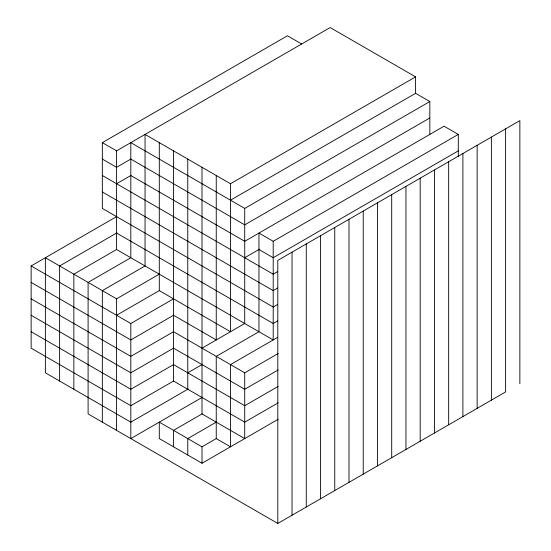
<?xml version="1.0" encoding="UTF-8"?>
<svg xmlns="http://www.w3.org/2000/svg" width="551" height="551" viewBox="0 0 551 551"><rect width="100%" height="100%" fill="white"/><g stroke="black" fill="none" stroke-linecap="round" stroke-linejoin="round"><path stroke-width="0.83" d="M277.663 304.483L273.2 307.052L102.334 208.409L102.334 142.64L287.443 35.774L301.679 43.99M102.334 142.64L116.571 150.864L330.159 27.55L415.592 76.871L415.592 93.319L230.483 200.185M130.697 159.149L116.571 167.304L102.334 159.081M116.571 183.745L130.697 175.59M278.227 402.802L244.727 422.149L173.531 381.044L130.814 405.708L31.138 348.163L31.138 265.954L116.853 216.467M116.95 232.853L59.618 265.954L59.618 381.044M458.308 156.615L458.308 134.416L273.2 241.29L273.2 339.939L116.571 249.513L73.855 274.171L73.855 389.261M102.334 422.149L102.334 290.611L145.051 265.954L145.051 134.416L230.483 183.745L415.592 76.871M505.618 128.851L505.618 391.919L277.8 523.45L88.098 413.925L88.098 282.394L130.814 257.73L130.814 142.64L244.727 208.409L429.828 101.536L429.828 134.416M188.139 389.047L130.814 422.149L45.382 372.82L45.382 257.73L116.571 298.835L159.294 274.171M429.828 117.976L244.727 224.849L130.814 159.081M116.571 315.275L159.294 290.611L230.483 331.716L230.483 183.745M31.138 265.954L130.814 323.499L173.531 298.835M244.727 257.73L259.59 249.148M458.308 150.864L273.2 257.73L258.963 249.507M277.663 271.595L273.2 274.171L102.334 175.521M277.663 288.035L273.2 290.611L102.334 191.968M202.01 348.156L244.727 323.499L244.727 208.409M31.138 331.716L130.814 389.261L173.531 364.604L187.767 372.82L202.499 364.314M277.663 320.923L273.2 323.499L116.571 233.066M277.663 337.364L230.483 364.604L230.483 446.806L216.247 438.589L216.247 356.38L258.963 331.716L258.963 233.066L273.2 241.29M202.286 397.326L130.814 438.589L130.814 323.499M31.138 298.835L130.814 356.38L173.531 331.716L244.727 372.82L278.227 353.48M202.251 413.787L173.531 430.365L173.531 446.806M278.227 369.921L244.727 389.261L173.531 348.163L130.814 372.82L31.138 315.275M216.488 422.004L187.767 438.589L187.767 455.03M278.227 386.361L244.727 405.701L187.767 372.82M278.227 419.242L202.01 463.253L159.294 438.589L159.294 422.149L202.01 446.806L216.736 438.307M415.592 93.319L429.828 101.536M458.308 134.416L444.065 126.2L244.727 241.29L130.814 175.521M31.138 282.394L130.814 339.939L173.531 315.275L216.247 339.939L216.247 175.521M519.862 383.696L519.862 120.635L277.8 260.382L277.8 523.45M491.382 137.075L491.382 400.136M477.145 145.292L477.145 408.36M462.902 153.515L462.902 416.584M448.666 161.732L448.666 424.8M434.429 169.956L434.429 433.024M420.186 178.18L420.186 441.241M405.949 186.396L405.949 449.464M391.706 194.62L391.706 457.681M377.469 202.837L377.469 465.905M363.233 211.061L363.233 474.129M348.99 219.277L348.99 482.345M334.753 227.501L334.753 490.569M320.517 235.725L320.517 498.786M306.273 243.941L306.273 507.01M292.037 252.165L292.037 515.226M244.727 372.82L244.727 438.589L202.01 413.925L202.01 167.304M202.01 446.806L202.01 463.253M187.767 159.081L187.767 389.261M173.531 150.864L173.531 381.044M159.294 142.64L159.294 290.611M116.571 150.864L116.571 249.513M116.571 298.835L116.571 430.365"/></g></svg>
